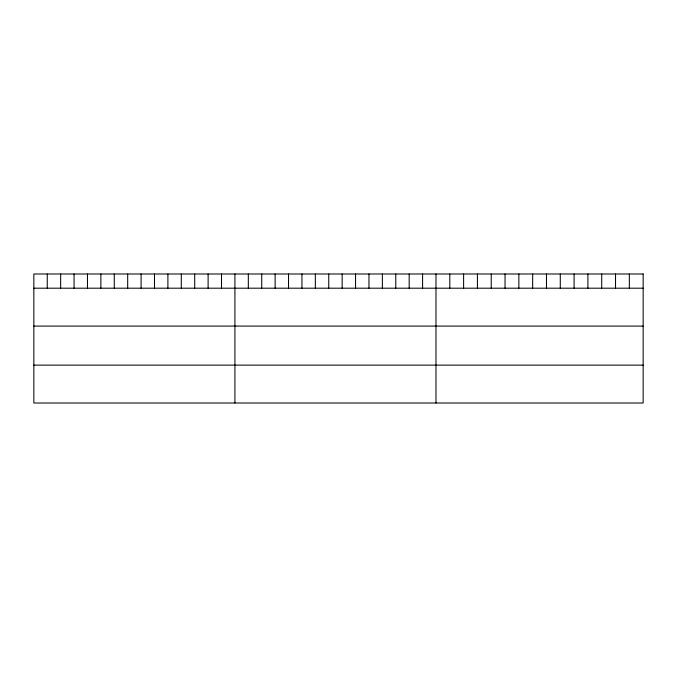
<?xml version="1.0" encoding="UTF-8"?>
<svg xmlns="http://www.w3.org/2000/svg" width="677" height="677" viewBox="0 0 677 677"><rect width="100%" height="100%" fill="white"/><g stroke="black" fill="none" stroke-linecap="round" stroke-linejoin="round"><path stroke-width="1.02" d="M33.85 288.19L643.15 288.19M33.85 326.086L643.15 326.086M33.85 365.123L643.15 365.123M629.339 273.99L629.339 288.19M615.528 273.99L615.528 288.19M601.718 273.99L601.718 288.19M587.907 273.99L587.907 288.19M574.096 273.99L574.096 288.19M560.285 273.99L560.285 288.19M546.474 273.99L546.474 288.19M532.664 273.99L532.664 288.19M518.853 273.99L518.853 288.19M505.042 273.99L505.042 288.19M491.231 273.99L491.231 288.19M477.42 273.99L477.42 288.19M463.61 273.99L463.61 288.19M449.799 273.99L449.799 288.19M435.988 273.99L435.988 403.01M422.583 273.99L422.583 288.19M409.179 273.99L409.179 288.19M395.774 273.99L395.774 288.19M382.37 273.99L382.37 288.19M368.965 273.99L368.965 288.19M355.56 273.99L355.56 288.19M342.156 273.99L342.156 288.19M328.751 273.99L328.751 288.19M315.347 273.99L315.347 288.19M301.942 273.99L301.942 288.19M288.537 273.99L288.537 288.19M275.133 273.99L275.133 288.19M261.728 273.99L261.728 288.19M248.324 273.99L248.324 288.19M234.919 273.99L234.919 403.01M221.514 273.99L221.514 288.19M208.11 273.99L208.11 288.19M194.705 273.99L194.705 288.19M181.301 273.99L181.301 288.19M167.896 273.99L167.896 288.19M154.491 273.99L154.491 288.19M141.087 273.99L141.087 288.19M127.682 273.99L127.682 288.19M114.278 273.99L114.278 288.19M100.873 273.99L100.873 288.19M87.468 273.99L87.468 288.19M74.064 273.99L74.064 288.19M60.659 273.99L60.659 288.19M47.255 273.99L47.255 288.19M643.15 273.99L33.85 273.99L33.85 403.01L643.15 403.01L643.15 273.99"/></g></svg>
